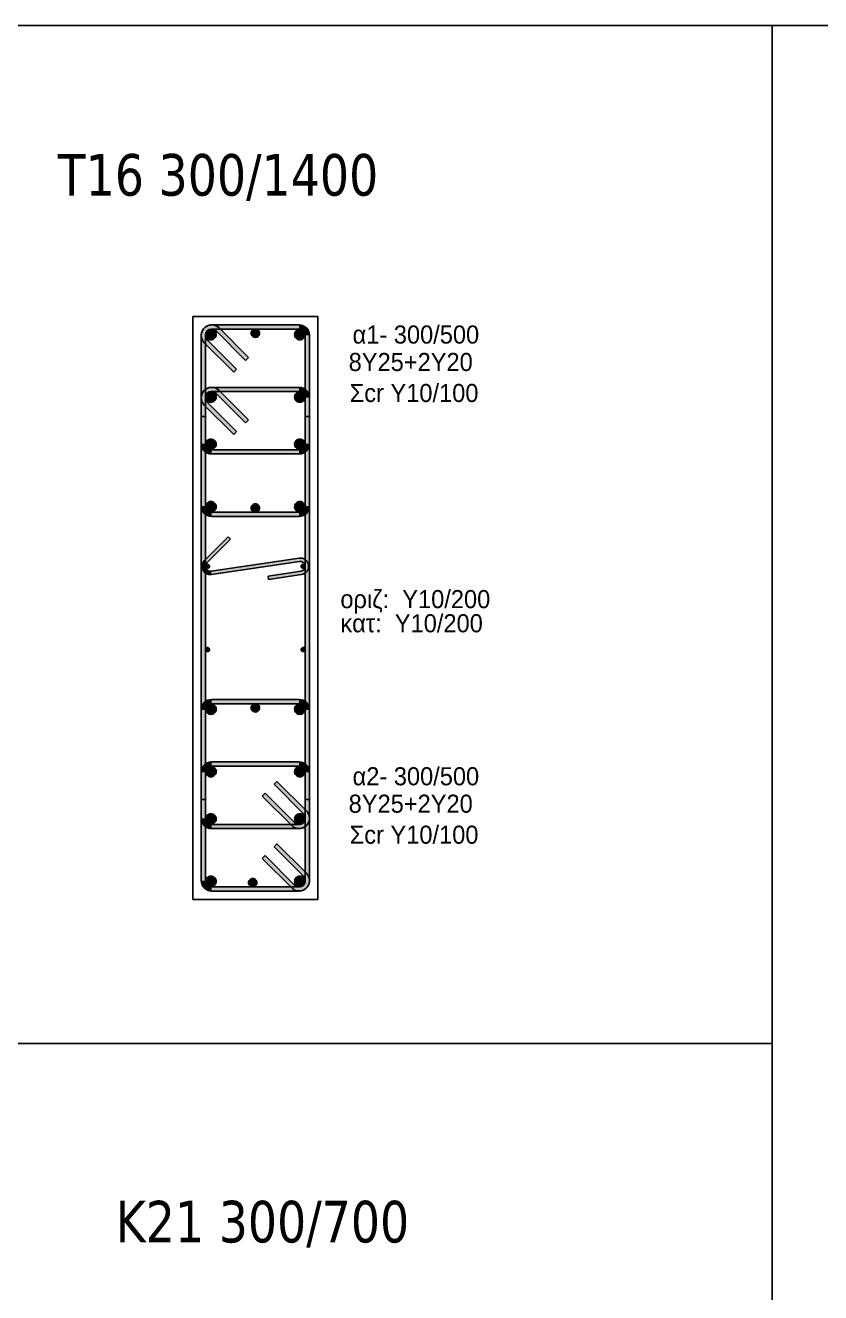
# Model space of a CAD drawing. Header units: millimetres. Extents: x -2171 to 1563, y -1758 to -1505.
# Drawn here: x -1226.59 to -1217.04, y -1613.57 to -1598.35 of the extents above; entities that cross this region are included whole.
import ezdxf

# ---------------------------------------------------------------- set-up
doc = ezdxf.new("R2010")
doc.units = ezdxf.units.MM
for name, color, linetype in [('Col_Det', 7, 'Continuous'), ('Col_Det_Fill', 7, 'Continuous'), ('Geo_Col_Pro_1', 7, 'Continuous'), ('pinakaki', 153, 'Continuous')]:
    doc.layers.add(name, color=color, linetype=linetype)
doc.styles.add('S1Arl22_b_934_161', font='arial.ttf', dxfattribs={"width": 0.933629, "height": 0.002175})
doc.styles.get("Standard").update_dxf_attribs({"font": 'tahoma.ttf'})

msp = doc.modelspace()

# ---------------------------------------------------------------- hatches: boundary and pattern name
at = {"layer": 'Col_Det_Fill'}
for color, points in [(252, [(-1224.2996, -1602.0218), (-1224.2642, -1601.9865, 0.6681786), (-1224.4776, -1602.0749), (-1224.4276, -1602.0749, -0.6681786)]), (252, [(-1224.3526, -1601.9999), (-1224.3526, -1601.9499, 0.6681786), (-1224.441, -1602.1632), (-1224.4056, -1602.1279, -0.6681786)]), (252, [(-1224.4276, -1602.0749), (-1224.4776, -1602.0749), (-1224.4776, -1604.1249), (-1224.4276, -1604.1249)]), (12, [(-1224.3615, -1602.0035, 0.4142136), (-1224.424, -1602.066, 0.4142136), (-1224.3615, -1602.1285, 0.4142136), (-1224.299, -1602.066, 0.4142136)]), (252, [(-1223.3026, -1601.9999), (-1223.3026, -1601.9499), (-1224.3526, -1601.9499), (-1224.3526, -1601.9999)]), (252, [(-1223.946, -1602.3754), (-1223.9107, -1602.34), (-1224.2642, -1601.9865), (-1224.2996, -1602.0218)]), (133, [(-1223.8276, -1601.9999, 0.4142136), (-1223.8776, -1602.0499, 0.4142136), (-1223.8276, -1602.0999, 0.4142136), (-1223.7776, -1602.0499, 0.4142136)]), (12, [(-1223.2938, -1602.0035, 0.4142136), (-1223.3563, -1602.066, 0.4142136), (-1223.2938, -1602.1285, 0.4142136), (-1223.2313, -1602.066, 0.4142136)]), (252, [(-1223.2276, -1602.0749), (-1223.1776, -1602.0749, 0.4142136), (-1223.3026, -1601.9499), (-1223.3026, -1601.9999, -0.4142136)]), (252, [(-1223.2276, -1604.1249), (-1223.1776, -1604.1249), (-1223.1776, -1602.0749), (-1223.2276, -1602.0749)]), (252, [(-1224.4056, -1602.1279), (-1224.441, -1602.1632), (-1224.0875, -1602.5168), (-1224.0521, -1602.4814)]), (252, [(-1224.2996, -1602.7718), (-1224.2642, -1602.7365, 0.6681786), (-1224.4776, -1602.8249), (-1224.4276, -1602.8249, -0.6681786)]), (252, [(-1224.3526, -1602.7499), (-1224.3526, -1602.6999, 0.6681786), (-1224.441, -1602.9132), (-1224.4056, -1602.8779, -0.6681786)]), (252, [(-1224.4276, -1602.8249), (-1224.4776, -1602.8249), (-1224.4776, -1603.3749), (-1224.4276, -1603.3749)]), (56, [(-1224.3615, -1602.7535, 0.4142136), (-1224.424, -1602.816, 0.4142136), (-1224.3615, -1602.8785, 0.4142136), (-1224.299, -1602.816, 0.4142136)]), (252, [(-1223.3026, -1602.7499), (-1223.3026, -1602.6999), (-1224.3526, -1602.6999), (-1224.3526, -1602.7499)]), (252, [(-1223.946, -1603.1254), (-1223.9107, -1603.09), (-1224.2642, -1602.7365), (-1224.2996, -1602.7718)]), (56, [(-1223.2938, -1602.7535, 0.4142136), (-1223.3563, -1602.816, 0.4142136), (-1223.2938, -1602.8785, 0.4142136), (-1223.2313, -1602.816, 0.4142136)]), (252, [(-1223.2276, -1602.8249), (-1223.1776, -1602.8249, 0.4142136), (-1223.3026, -1602.6999), (-1223.3026, -1602.7499, -0.4142136)]), (252, [(-1223.2276, -1603.3749), (-1223.1776, -1603.3749), (-1223.1776, -1602.8249), (-1223.2276, -1602.8249)]), (252, [(-1224.4056, -1602.8779), (-1224.441, -1602.9132), (-1224.0875, -1603.2668), (-1224.0521, -1603.2314)]), (252, [(-1224.4276, -1603.0483), (-1224.4776, -1603.0483), (-1224.4776, -1607.6514), (-1224.4276, -1607.6514)]), (252, [(-1223.2276, -1607.6514), (-1223.1776, -1607.6514), (-1223.1776, -1603.0483), (-1223.2276, -1603.0483)]), (252, [(-1224.4276, -1603.3749), (-1224.4776, -1603.3749, 0.4142136), (-1224.3526, -1603.4999), (-1224.3526, -1603.4499, -0.4142136)]), (56, [(-1224.3615, -1603.3212, 0.4142136), (-1224.424, -1603.3837, 0.4142136), (-1224.3615, -1603.4462, 0.4142136), (-1224.299, -1603.3837, 0.4142136)]), (252, [(-1224.3526, -1603.4499), (-1224.3526, -1603.4999), (-1223.3026, -1603.4999), (-1223.3026, -1603.4499)]), (56, [(-1223.2938, -1603.3212, 0.4142136), (-1223.3563, -1603.3837, 0.4142136), (-1223.2938, -1603.4462, 0.4142136), (-1223.2313, -1603.3837, 0.4142136)]), (252, [(-1223.3026, -1603.4499), (-1223.3026, -1603.4999, 0.4142136), (-1223.1776, -1603.3749), (-1223.2276, -1603.3749, -0.4142136)]), (252, [(-1224.4276, -1604.1249), (-1224.4776, -1604.1249, 0.4142136), (-1224.3526, -1604.2499), (-1224.3526, -1604.1999, -0.4142136)]), (12, [(-1224.3615, -1604.0712, 0.4142136), (-1224.424, -1604.1337, 0.4142136), (-1224.3615, -1604.1962, 0.4142136), (-1224.299, -1604.1337, 0.4142136)]), (252, [(-1224.3526, -1604.1999), (-1224.3526, -1604.2499), (-1223.3026, -1604.2499), (-1223.3026, -1604.1999)]), (133, [(-1223.8276, -1604.0999, 0.4142136), (-1223.8776, -1604.1499, 0.4142136), (-1223.8276, -1604.1999, 0.4142136), (-1223.7776, -1604.1499, 0.4142136)]), (12, [(-1223.2938, -1604.0712, 0.4142136), (-1223.3563, -1604.1337, 0.4142136), (-1223.2938, -1604.1962, 0.4142136), (-1223.2313, -1604.1337, 0.4142136)]), (252, [(-1223.3026, -1604.1999), (-1223.3026, -1604.2499, 0.4142136), (-1223.1776, -1604.1249), (-1223.2276, -1604.1249, -0.4142136)]), (252, [(-1224.4383, -1604.7794), (-1224.41, -1604.8077), (-1224.1272, -1604.5248), (-1224.1555, -1604.4966)]), (252, [(-1224.3528, -1604.949), (-1224.3587, -1604.9094, -0.7233449), (-1224.41, -1604.8077), (-1224.4383, -1604.7794, 0.7233449)]), (133, [(-1224.4026, -1604.8751, 0.4142136), (-1224.3776, -1604.8501, 0.4142136), (-1224.4026, -1604.8251, 0.4142136), (-1224.4276, -1604.8501, 0.4142136)]), (252, [(-1223.2965, -1604.7908), (-1223.3024, -1604.7512), (-1224.3587, -1604.9094), (-1224.3528, -1604.949)]), (252, [(-1223.2787, -1604.9094), (-1223.2728, -1604.949, 1), (-1223.3024, -1604.7512), (-1223.2965, -1604.7908, -1)]), (133, [(-1223.2526, -1604.8751, 0.4142136), (-1223.2276, -1604.8501, 0.4142136), (-1223.2526, -1604.8251, 0.4142136), (-1223.2776, -1604.8501, 0.4142136)]), (252, [(-1223.6743, -1604.9687), (-1223.6684, -1605.0083), (-1223.2728, -1604.949), (-1223.2787, -1604.9094)]), (133, [(-1224.4026, -1605.8746, 0.4142136), (-1224.3776, -1605.8496, 0.4142136), (-1224.4026, -1605.8246, 0.4142136), (-1224.4276, -1605.8496, 0.4142136)]), (133, [(-1223.2526, -1605.8746, 0.4142136), (-1223.2276, -1605.8496, 0.4142136), (-1223.2526, -1605.8246, 0.4142136), (-1223.2776, -1605.8496, 0.4142136)]), (252, [(-1224.3526, -1606.4999), (-1224.3526, -1606.4499, 0.4142136), (-1224.4776, -1606.5749), (-1224.4276, -1606.5749, -0.4142136)]), (12, [(-1224.3615, -1606.6285, 0.4142136), (-1224.299, -1606.566, 0.4142136), (-1224.3615, -1606.5035, 0.4142136), (-1224.424, -1606.566, 0.4142136)]), (252, [(-1223.3026, -1606.4999), (-1223.3026, -1606.4499), (-1224.3526, -1606.4499), (-1224.3526, -1606.4999)]), (133, [(-1223.8276, -1606.5999, 0.4142136), (-1223.7776, -1606.5499, 0.4142136), (-1223.8276, -1606.4999, 0.4142136), (-1223.8776, -1606.5499, 0.4142136)]), (12, [(-1223.2938, -1606.6285, 0.4142136), (-1223.2313, -1606.566, 0.4142136), (-1223.2938, -1606.5035, 0.4142136), (-1223.3563, -1606.566, 0.4142136)]), (252, [(-1223.2276, -1606.5749), (-1223.1776, -1606.5749, 0.4142136), (-1223.3026, -1606.4499), (-1223.3026, -1606.4999, -0.4142136)]), (252, [(-1224.4276, -1606.5749), (-1224.4776, -1606.5749), (-1224.4776, -1608.6249), (-1224.4276, -1608.6249)]), (252, [(-1223.2276, -1608.6249), (-1223.1776, -1608.6249), (-1223.1776, -1606.5749), (-1223.2276, -1606.5749)]), (252, [(-1224.3526, -1607.2499), (-1224.3526, -1607.1999, 0.4142136), (-1224.4776, -1607.3249), (-1224.4276, -1607.3249, -0.4142136)]), (56, [(-1224.3615, -1607.3785, 0.4142136), (-1224.299, -1607.316, 0.4142136), (-1224.3615, -1607.2535, 0.4142136), (-1224.424, -1607.316, 0.4142136)]), (252, [(-1223.3026, -1607.2499), (-1223.3026, -1607.1999), (-1224.3526, -1607.1999), (-1224.3526, -1607.2499)]), (56, [(-1223.2938, -1607.3785, 0.4142136), (-1223.2313, -1607.316, 0.4142136), (-1223.2938, -1607.2535, 0.4142136), (-1223.3563, -1607.316, 0.4142136)]), (252, [(-1223.2276, -1607.3249), (-1223.1776, -1607.3249, 0.4142136), (-1223.3026, -1607.1999), (-1223.3026, -1607.2499, -0.4142136)]), (252, [(-1224.4276, -1607.3249), (-1224.4776, -1607.3249), (-1224.4776, -1607.8749), (-1224.4276, -1607.8749)]), (252, [(-1223.2276, -1607.8749), (-1223.1776, -1607.8749), (-1223.1776, -1607.3249), (-1223.2276, -1607.3249)]), (252, [(-1223.2496, -1607.8218), (-1223.2142, -1607.7865), (-1223.5678, -1607.4329), (-1223.6031, -1607.4683)]), (252, [(-1223.7092, -1607.5743), (-1223.7446, -1607.6097), (-1223.391, -1607.9632), (-1223.3556, -1607.9279)]), (56, [(-1224.3615, -1607.9462, 0.4142136), (-1224.299, -1607.8837, 0.4142136), (-1224.3615, -1607.8212, 0.4142136), (-1224.424, -1607.8837, 0.4142136)]), (56, [(-1223.2938, -1607.9462, 0.4142136), (-1223.2313, -1607.8837, 0.4142136), (-1223.2938, -1607.8212, 0.4142136), (-1223.3563, -1607.8837, 0.4142136)]), (252, [(-1223.3026, -1607.9499), (-1223.3026, -1607.9999, 0.6681786), (-1223.2142, -1607.7865), (-1223.2496, -1607.8218, -0.6681786)]), (252, [(-1224.4276, -1607.8749), (-1224.4776, -1607.8749, 0.4142136), (-1224.3526, -1607.9999), (-1224.3526, -1607.9499, -0.4142136)]), (252, [(-1224.3526, -1607.9499), (-1224.3526, -1607.9999), (-1223.3026, -1607.9999), (-1223.3026, -1607.9499)]), (252, [(-1223.3556, -1607.9279), (-1223.391, -1607.9632, 0.6681786), (-1223.1776, -1607.8749), (-1223.2276, -1607.8749, -0.6681786)]), (252, [(-1223.7092, -1608.3243), (-1223.7446, -1608.3597), (-1223.391, -1608.7132), (-1223.3556, -1608.6779)]), (252, [(-1223.2496, -1608.5718), (-1223.2142, -1608.5365), (-1223.5678, -1608.1829), (-1223.6031, -1608.2183)]), (252, [(-1224.4276, -1608.6249), (-1224.4776, -1608.6249, 0.4142136), (-1224.3526, -1608.7499), (-1224.3526, -1608.6999, -0.4142136)]), (12, [(-1224.3615, -1608.6962, 0.4142136), (-1224.299, -1608.6337, 0.4142136), (-1224.3615, -1608.5712, 0.4142136), (-1224.424, -1608.6337, 0.4142136)]), (133, [(-1223.8595, -1608.6999, 0.4142136), (-1223.8095, -1608.6499, 0.4142136), (-1223.8595, -1608.5999, 0.4142136), (-1223.9095, -1608.6499, 0.4142136)]), (252, [(-1223.3556, -1608.6779), (-1223.391, -1608.7132, 0.6681786), (-1223.1776, -1608.6249), (-1223.2276, -1608.6249, -0.6681786)]), (12, [(-1223.2938, -1608.6962, 0.4142136), (-1223.2313, -1608.6337, 0.4142136), (-1223.2938, -1608.5712, 0.4142136), (-1223.3563, -1608.6337, 0.4142136)]), (252, [(-1223.3026, -1608.6999), (-1223.3026, -1608.7499, 0.6681786), (-1223.2142, -1608.5365), (-1223.2496, -1608.5718, -0.6681786)]), (252, [(-1224.3526, -1608.6999), (-1224.3526, -1608.7499), (-1223.3026, -1608.7499), (-1223.3026, -1608.6999)])]:
    msp.add_hatch(color=color, dxfattribs=at).paths.add_polyline_path(points)

# ---------------------------------------------------------------- linework, layer by layer
at = {"layer": 'Col_Det', "color": 7}
for points in [[(-1223.0776, -1601.8499), (-1224.5776, -1601.8499)], [(-1224.5776, -1601.8499), (-1224.5776, -1608.8499)], [(-1223.0776, -1608.8499), (-1223.0776, -1601.8499)], [(-1224.4776, -1602.0749), (-1224.4776, -1604.1249)], [(-1224.4276, -1604.1249), (-1224.4276, -1602.0749)], [(-1223.3026, -1601.9499), (-1224.3526, -1601.9499)], [(-1224.3526, -1601.9999), (-1223.3026, -1601.9999)], [(-1224.2996, -1602.0218), (-1223.946, -1602.3754)], [(-1223.9107, -1602.34), (-1224.2642, -1601.9865)], [(-1223.2276, -1602.0749), (-1223.2276, -1604.1249)], [(-1223.1776, -1604.1249), (-1223.1776, -1602.0749)], [(-1224.441, -1602.1632), (-1224.0875, -1602.5168)], [(-1224.0521, -1602.4814), (-1224.4056, -1602.1279)], [(-1223.946, -1602.3754), (-1223.9107, -1602.34)], [(-1224.0875, -1602.5168), (-1224.0521, -1602.4814)], [(-1224.4776, -1602.8249), (-1224.4776, -1603.3749)], [(-1224.4276, -1603.3749), (-1224.4276, -1602.8249)], [(-1223.3026, -1602.6999), (-1224.3526, -1602.6999)], [(-1224.3526, -1602.7499), (-1223.3026, -1602.7499)], [(-1224.2996, -1602.7718), (-1223.946, -1603.1254)], [(-1223.9107, -1603.09), (-1224.2642, -1602.7365)], [(-1223.2276, -1602.8249), (-1223.2276, -1603.3749)], [(-1223.1776, -1603.3749), (-1223.1776, -1602.8249)], [(-1224.441, -1602.9132), (-1224.0875, -1603.2668)], [(-1224.0521, -1603.2314), (-1224.4056, -1602.8779)], [(-1224.4276, -1603.0483), (-1224.4776, -1603.0483)], [(-1224.4776, -1603.0483), (-1224.4776, -1607.6514)], [(-1224.4276, -1607.6514), (-1224.4276, -1603.0483)], [(-1223.946, -1603.1254), (-1223.9107, -1603.09)], [(-1223.1776, -1603.0483), (-1223.2276, -1603.0483)], [(-1223.2276, -1603.0483), (-1223.2276, -1607.6514)], [(-1223.1776, -1607.6514), (-1223.1776, -1603.0483)], [(-1224.0875, -1603.2668), (-1224.0521, -1603.2314)], [(-1223.3026, -1603.4499), (-1224.3526, -1603.4499)], [(-1224.3526, -1603.4999), (-1223.3026, -1603.4999)], [(-1223.3026, -1604.1999), (-1224.3526, -1604.1999)], [(-1224.3526, -1604.2499), (-1223.3026, -1604.2499)], [(-1224.1555, -1604.4966), (-1224.4383, -1604.7794)], [(-1224.1272, -1604.5248), (-1224.1555, -1604.4966)], [(-1224.41, -1604.8077), (-1224.1272, -1604.5248)], [(-1223.3024, -1604.7512), (-1224.3587, -1604.9094)], [(-1224.3528, -1604.949), (-1223.2965, -1604.7908)], [(-1223.2787, -1604.9094), (-1223.6743, -1604.9687)], [(-1223.6743, -1604.9687), (-1223.6684, -1605.0083)], [(-1223.6684, -1605.0083), (-1223.2728, -1604.949)], [(-1223.3026, -1606.4499), (-1224.3526, -1606.4499)], [(-1224.3526, -1606.4999), (-1223.3026, -1606.4999)], [(-1224.4776, -1606.5749), (-1224.4776, -1608.6249)], [(-1224.4276, -1608.6249), (-1224.4276, -1606.5749)], [(-1223.2276, -1606.5749), (-1223.2276, -1608.6249)], [(-1223.1776, -1608.6249), (-1223.1776, -1606.5749)], [(-1223.3026, -1607.1999), (-1224.3526, -1607.1999)], [(-1224.3526, -1607.2499), (-1223.3026, -1607.2499)], [(-1224.4776, -1607.3249), (-1224.4776, -1607.8749)], [(-1224.4276, -1607.8749), (-1224.4276, -1607.3249)], [(-1223.2276, -1607.3249), (-1223.2276, -1607.8749)], [(-1223.1776, -1607.8749), (-1223.1776, -1607.3249)], [(-1223.5678, -1607.4329), (-1223.6031, -1607.4683)], [(-1223.6031, -1607.4683), (-1223.2496, -1607.8218)], [(-1223.2142, -1607.7865), (-1223.5678, -1607.4329)], [(-1224.4776, -1607.6514), (-1224.4276, -1607.6514)], [(-1223.7092, -1607.5743), (-1223.7446, -1607.6097)], [(-1223.7446, -1607.6097), (-1223.391, -1607.9632)], [(-1223.3556, -1607.9279), (-1223.7092, -1607.5743)], [(-1223.2276, -1607.6514), (-1223.1776, -1607.6514)], [(-1223.3026, -1607.9499), (-1224.3526, -1607.9499)], [(-1224.3526, -1607.9999), (-1223.3026, -1607.9999)], [(-1223.7092, -1608.3243), (-1223.7446, -1608.3597)], [(-1223.3556, -1608.6779), (-1223.7092, -1608.3243)], [(-1223.5678, -1608.1829), (-1223.6031, -1608.2183)], [(-1223.6031, -1608.2183), (-1223.2496, -1608.5718)], [(-1223.2142, -1608.5365), (-1223.5678, -1608.1829)], [(-1223.7446, -1608.3597), (-1223.391, -1608.7132)], [(-1223.3026, -1608.6999), (-1224.3526, -1608.6999)], [(-1224.3526, -1608.7499), (-1223.3026, -1608.7499)], [(-1224.5776, -1608.8499), (-1223.0776, -1608.8499)]]:
    msp.add_lwpolyline(points, dxfattribs=at)
for points in [[(-1224.2642, -1601.9865, 0.6681786), (-1224.4776, -1602.0749)], [(-1224.3526, -1601.9499, 0.6681786), (-1224.441, -1602.1632)], [(-1224.4276, -1602.0749, -0.6681786), (-1224.2996, -1602.0218, -0.6681786)], [(-1224.4056, -1602.1279, -0.6681786), (-1224.3526, -1601.9999, -0.6681786)], [(-1224.3615, -1602.0035, 0.4142136), (-1224.424, -1602.066, 0.4142136)], [(-1224.424, -1602.066, 0.4142136), (-1224.3615, -1602.1285, 0.4142136)], [(-1224.299, -1602.066, 0.4142136), (-1224.3615, -1602.0035, 0.4142136)], [(-1224.3615, -1602.1285, 0.4142136), (-1224.299, -1602.066, 0.4142136)], [(-1223.8276, -1601.9999, 0.4142136), (-1223.8776, -1602.0499, 0.4142136)], [(-1223.8776, -1602.0499, 0.4142136), (-1223.8276, -1602.0999, 0.4142136)], [(-1223.7776, -1602.0499, 0.4142136), (-1223.8276, -1601.9999, 0.4142136)], [(-1223.8276, -1602.0999, 0.4142136), (-1223.7776, -1602.0499, 0.4142136)], [(-1223.2938, -1602.0035, 0.4142136), (-1223.3563, -1602.066, 0.4142136)], [(-1223.3563, -1602.066, 0.4142136), (-1223.2938, -1602.1285, 0.4142136)], [(-1223.1776, -1602.0749, 0.4142136), (-1223.3026, -1601.9499)], [(-1223.3026, -1601.9999, -0.4142136), (-1223.2276, -1602.0749, -0.4142136)], [(-1223.2313, -1602.066, 0.4142136), (-1223.2938, -1602.0035, 0.4142136)], [(-1223.2938, -1602.1285, 0.4142136), (-1223.2313, -1602.066, 0.4142136)], [(-1224.2642, -1602.7365, 0.6681786), (-1224.4776, -1602.8249)], [(-1224.3526, -1602.6999, 0.6681786), (-1224.441, -1602.9132)], [(-1224.4276, -1602.8249, -0.6681786), (-1224.2996, -1602.7718, -0.6681786)], [(-1224.4056, -1602.8779, -0.6681786), (-1224.3526, -1602.7499, -0.6681786)], [(-1224.3615, -1602.7535, 0.4142136), (-1224.424, -1602.816, 0.4142136)], [(-1224.424, -1602.816, 0.4142136), (-1224.3615, -1602.8785, 0.4142136)], [(-1224.299, -1602.816, 0.4142136), (-1224.3615, -1602.7535, 0.4142136)], [(-1224.3615, -1602.8785, 0.4142136), (-1224.299, -1602.816, 0.4142136)], [(-1223.2938, -1602.7535, 0.4142136), (-1223.3563, -1602.816, 0.4142136)], [(-1223.3563, -1602.816, 0.4142136), (-1223.2938, -1602.8785, 0.4142136)], [(-1223.1776, -1602.8249, 0.4142136), (-1223.3026, -1602.6999)], [(-1223.3026, -1602.7499, -0.4142136), (-1223.2276, -1602.8249, -0.4142136)], [(-1223.2313, -1602.816, 0.4142136), (-1223.2938, -1602.7535, 0.4142136)], [(-1223.2938, -1602.8785, 0.4142136), (-1223.2313, -1602.816, 0.4142136)], [(-1224.4776, -1603.3749, 0.4142136), (-1224.3526, -1603.4999)], [(-1224.3526, -1603.4499, -0.4142136), (-1224.4276, -1603.3749, -0.4142136)], [(-1224.3615, -1603.3212, 0.4142136), (-1224.424, -1603.3837, 0.4142136)], [(-1224.424, -1603.3837, 0.4142136), (-1224.3615, -1603.4462, 0.4142136)], [(-1224.299, -1603.3837, 0.4142136), (-1224.3615, -1603.3212, 0.4142136)], [(-1224.3615, -1603.4462, 0.4142136), (-1224.299, -1603.3837, 0.4142136)], [(-1223.2938, -1603.3212, 0.4142136), (-1223.3563, -1603.3837, 0.4142136)], [(-1223.3563, -1603.3837, 0.4142136), (-1223.2938, -1603.4462, 0.4142136)], [(-1223.3026, -1603.4999, 0.4142136), (-1223.1776, -1603.3749)], [(-1223.2276, -1603.3749, -0.4142136), (-1223.3026, -1603.4499, -0.4142136)], [(-1223.2313, -1603.3837, 0.4142136), (-1223.2938, -1603.3212, 0.4142136)], [(-1223.2938, -1603.4462, 0.4142136), (-1223.2313, -1603.3837, 0.4142136)], [(-1224.4776, -1604.1249, 0.4142136), (-1224.3526, -1604.2499)], [(-1224.3526, -1604.1999, -0.4142136), (-1224.4276, -1604.1249, -0.4142136)], [(-1224.3615, -1604.0712, 0.4142136), (-1224.424, -1604.1337, 0.4142136)], [(-1224.424, -1604.1337, 0.4142136), (-1224.3615, -1604.1962, 0.4142136)], [(-1224.299, -1604.1337, 0.4142136), (-1224.3615, -1604.0712, 0.4142136)], [(-1224.3615, -1604.1962, 0.4142136), (-1224.299, -1604.1337, 0.4142136)], [(-1223.8276, -1604.0999, 0.4142136), (-1223.8776, -1604.1499, 0.4142136)], [(-1223.8776, -1604.1499, 0.4142136), (-1223.8276, -1604.1999, 0.4142136)], [(-1223.7776, -1604.1499, 0.4142136), (-1223.8276, -1604.0999, 0.4142136)], [(-1223.8276, -1604.1999, 0.4142136), (-1223.7776, -1604.1499, 0.4142136)], [(-1223.2938, -1604.0712, 0.4142136), (-1223.3563, -1604.1337, 0.4142136)], [(-1223.3563, -1604.1337, 0.4142136), (-1223.2938, -1604.1962, 0.4142136)], [(-1223.3026, -1604.2499, 0.4142136), (-1223.1776, -1604.1249)], [(-1223.2276, -1604.1249, -0.4142136), (-1223.3026, -1604.1999, -0.4142136)], [(-1223.2313, -1604.1337, 0.4142136), (-1223.2938, -1604.0712, 0.4142136)], [(-1223.2938, -1604.1962, 0.4142136), (-1223.2313, -1604.1337, 0.4142136)], [(-1224.4383, -1604.7794, 0.7233449), (-1224.3528, -1604.949, 0.7233449)], [(-1224.3587, -1604.9094, -0.7233449), (-1224.41, -1604.8077)], [(-1224.4026, -1604.8251, 0.4142136), (-1224.4276, -1604.8501, 0.4142136)], [(-1224.3776, -1604.8501, 0.4142136), (-1224.4026, -1604.8251, 0.4142136)], [(-1223.2728, -1604.949, 1), (-1223.3024, -1604.7512)], [(-1223.2965, -1604.7908, -1), (-1223.2787, -1604.9094, -1)], [(-1223.2526, -1604.8251, 0.4142136), (-1223.2776, -1604.8501, 0.4142136)], [(-1223.2276, -1604.8501, 0.4142136), (-1223.2526, -1604.8251, 0.4142136)], [(-1224.4276, -1604.8501, 0.4142136), (-1224.4026, -1604.8751, 0.4142136)], [(-1224.4026, -1604.8751, 0.4142136), (-1224.3776, -1604.8501, 0.4142136)], [(-1223.2776, -1604.8501, 0.4142136), (-1223.2526, -1604.8751, 0.4142136)], [(-1223.2526, -1604.8751, 0.4142136), (-1223.2276, -1604.8501, 0.4142136)], [(-1224.4026, -1605.8246, 0.4142136), (-1224.4276, -1605.8496, 0.4142136)], [(-1224.4276, -1605.8496, 0.4142136), (-1224.4026, -1605.8746, 0.4142136)], [(-1224.3776, -1605.8496, 0.4142136), (-1224.4026, -1605.8246, 0.4142136)], [(-1224.4026, -1605.8746, 0.4142136), (-1224.3776, -1605.8496, 0.4142136)], [(-1223.2526, -1605.8246, 0.4142136), (-1223.2776, -1605.8496, 0.4142136)], [(-1223.2776, -1605.8496, 0.4142136), (-1223.2526, -1605.8746, 0.4142136)], [(-1223.2276, -1605.8496, 0.4142136), (-1223.2526, -1605.8246, 0.4142136)], [(-1223.2526, -1605.8746, 0.4142136), (-1223.2276, -1605.8496, 0.4142136)], [(-1224.3526, -1606.4499, 0.4142136), (-1224.4776, -1606.5749)], [(-1224.4276, -1606.5749, -0.4142136), (-1224.3526, -1606.4999, -0.4142136)], [(-1224.3615, -1606.5035, 0.4142136), (-1224.424, -1606.566, 0.4142136)], [(-1224.299, -1606.566, 0.4142136), (-1224.3615, -1606.5035, 0.4142136)], [(-1223.8276, -1606.4999, 0.4142136), (-1223.8776, -1606.5499, 0.4142136)], [(-1223.7776, -1606.5499, 0.4142136), (-1223.8276, -1606.4999, 0.4142136)], [(-1223.2938, -1606.5035, 0.4142136), (-1223.3563, -1606.566, 0.4142136)], [(-1223.1776, -1606.5749, 0.4142136), (-1223.3026, -1606.4499)], [(-1223.3026, -1606.4999, -0.4142136), (-1223.2276, -1606.5749, -0.4142136)], [(-1223.2313, -1606.566, 0.4142136), (-1223.2938, -1606.5035, 0.4142136)], [(-1224.424, -1606.566, 0.4142136), (-1224.3615, -1606.6285, 0.4142136)], [(-1224.3615, -1606.6285, 0.4142136), (-1224.299, -1606.566, 0.4142136)], [(-1223.8776, -1606.5499, 0.4142136), (-1223.8276, -1606.5999, 0.4142136)], [(-1223.8276, -1606.5999, 0.4142136), (-1223.7776, -1606.5499, 0.4142136)], [(-1223.3563, -1606.566, 0.4142136), (-1223.2938, -1606.6285, 0.4142136)], [(-1223.2938, -1606.6285, 0.4142136), (-1223.2313, -1606.566, 0.4142136)], [(-1224.3526, -1607.1999, 0.4142136), (-1224.4776, -1607.3249)], [(-1224.4276, -1607.3249, -0.4142136), (-1224.3526, -1607.2499, -0.4142136)], [(-1224.3615, -1607.2535, 0.4142136), (-1224.424, -1607.316, 0.4142136)], [(-1224.299, -1607.316, 0.4142136), (-1224.3615, -1607.2535, 0.4142136)], [(-1223.2938, -1607.2535, 0.4142136), (-1223.3563, -1607.316, 0.4142136)], [(-1223.1776, -1607.3249, 0.4142136), (-1223.3026, -1607.1999)], [(-1223.3026, -1607.2499, -0.4142136), (-1223.2276, -1607.3249, -0.4142136)], [(-1223.2313, -1607.316, 0.4142136), (-1223.2938, -1607.2535, 0.4142136)], [(-1224.424, -1607.316, 0.4142136), (-1224.3615, -1607.3785, 0.4142136)], [(-1224.3615, -1607.3785, 0.4142136), (-1224.299, -1607.316, 0.4142136)], [(-1223.3563, -1607.316, 0.4142136), (-1223.2938, -1607.3785, 0.4142136)], [(-1223.2938, -1607.3785, 0.4142136), (-1223.2313, -1607.316, 0.4142136)], [(-1224.3615, -1607.8212, 0.4142136), (-1224.424, -1607.8837, 0.4142136)], [(-1224.299, -1607.8837, 0.4142136), (-1224.3615, -1607.8212, 0.4142136)], [(-1223.2938, -1607.8212, 0.4142136), (-1223.3563, -1607.8837, 0.4142136)], [(-1223.3026, -1607.9999, 0.6681786), (-1223.2142, -1607.7865)], [(-1223.2496, -1607.8218, -0.6681786), (-1223.3026, -1607.9499, -0.6681786)], [(-1223.2313, -1607.8837, 0.4142136), (-1223.2938, -1607.8212, 0.4142136)], [(-1224.4776, -1607.8749, 0.4142136), (-1224.3526, -1607.9999)], [(-1224.3526, -1607.9499, -0.4142136), (-1224.4276, -1607.8749, -0.4142136)], [(-1224.424, -1607.8837, 0.4142136), (-1224.3615, -1607.9462, 0.4142136)], [(-1224.3615, -1607.9462, 0.4142136), (-1224.299, -1607.8837, 0.4142136)], [(-1223.391, -1607.9632, 0.6681786), (-1223.1776, -1607.8749)], [(-1223.3563, -1607.8837, 0.4142136), (-1223.2938, -1607.9462, 0.4142136)], [(-1223.2276, -1607.8749, -0.6681786), (-1223.3556, -1607.9279, -0.6681786)], [(-1223.2938, -1607.9462, 0.4142136), (-1223.2313, -1607.8837, 0.4142136)], [(-1224.4776, -1608.6249, 0.4142136), (-1224.3526, -1608.7499)], [(-1224.3526, -1608.6999, -0.4142136), (-1224.4276, -1608.6249, -0.4142136)], [(-1224.3615, -1608.5712, 0.4142136), (-1224.424, -1608.6337, 0.4142136)], [(-1224.424, -1608.6337, 0.4142136), (-1224.3615, -1608.6962, 0.4142136)], [(-1224.299, -1608.6337, 0.4142136), (-1224.3615, -1608.5712, 0.4142136)], [(-1224.3615, -1608.6962, 0.4142136), (-1224.299, -1608.6337, 0.4142136)], [(-1223.8595, -1608.5999, 0.4142136), (-1223.9095, -1608.6499, 0.4142136)], [(-1223.8095, -1608.6499, 0.4142136), (-1223.8595, -1608.5999, 0.4142136)], [(-1223.391, -1608.7132, 0.6681786), (-1223.1776, -1608.6249)], [(-1223.2938, -1608.5712, 0.4142136), (-1223.3563, -1608.6337, 0.4142136)], [(-1223.3563, -1608.6337, 0.4142136), (-1223.2938, -1608.6962, 0.4142136)], [(-1223.2276, -1608.6249, -0.6681786), (-1223.3556, -1608.6779, -0.6681786)], [(-1223.3026, -1608.7499, 0.6681786), (-1223.2142, -1608.5365)], [(-1223.2496, -1608.5718, -0.6681786), (-1223.3026, -1608.6999, -0.6681786)], [(-1223.2313, -1608.6337, 0.4142136), (-1223.2938, -1608.5712, 0.4142136)], [(-1223.2938, -1608.6962, 0.4142136), (-1223.2313, -1608.6337, 0.4142136)], [(-1223.9095, -1608.6499, 0.4142136), (-1223.8595, -1608.6999, 0.4142136)], [(-1223.8595, -1608.6999, 0.4142136), (-1223.8095, -1608.6499, 0.4142136)]]:
    msp.add_lwpolyline(points, format="xyb", dxfattribs=at)
at = {"layer": 'Geo_Col_Pro_1', "color": 4, "linetype": 'Continuous', "ltscale": 0.5}
for p, q in [((-1247.144, -1598.3514), (-1188.9965, -1598.3514)), ((-1217.6193, -1598.3514), (-1217.6193, -1610.5817)), ((-1247.144, -1610.5817), (-1217.6193, -1610.5817)), ((-1217.6193, -1610.5817), (-1217.6193, -1630.2944))]:
    msp.add_line(p, q, dxfattribs=at)

# ---------------------------------------------------------------- texts
at = {"layer": 'Col_Det', "color": 7, "style": 'S1Arl22_b_934_161', "width": 0.933629}
for s, p in [(' α1- 300/500', (-1222.7388, -1602.1741)), ('8Y25+2Y20', (-1222.7073, -1602.5037)), ('Σcr Y10/100', (-1222.6954, -1602.8762)), ('οριζ:  Y10/200', (-1222.8069, -1605.3523)), ('κατ:  Y10/200', (-1222.8069, -1605.6423)), (' α2- 300/500', (-1222.7388, -1607.4801)), ('8Y25+2Y20', (-1222.7073, -1607.8097)), ('Σcr Y10/100', (-1222.6954, -1608.1822))]:
    msp.add_text(s, height=0.2175, dxfattribs=at).set_placement(p)
at = {"layer": 'pinakaki', "color": 1, "width": 0.933629}
for s, p in [('Τ16 300/1400', (-1226.202, -1600.3968)), ('Κ21 300/700', (-1225.5048, -1612.9713))]:
    msp.add_text(s, height=0.5, dxfattribs=at).set_placement(p)

doc.saveas('drawing.dxf')
